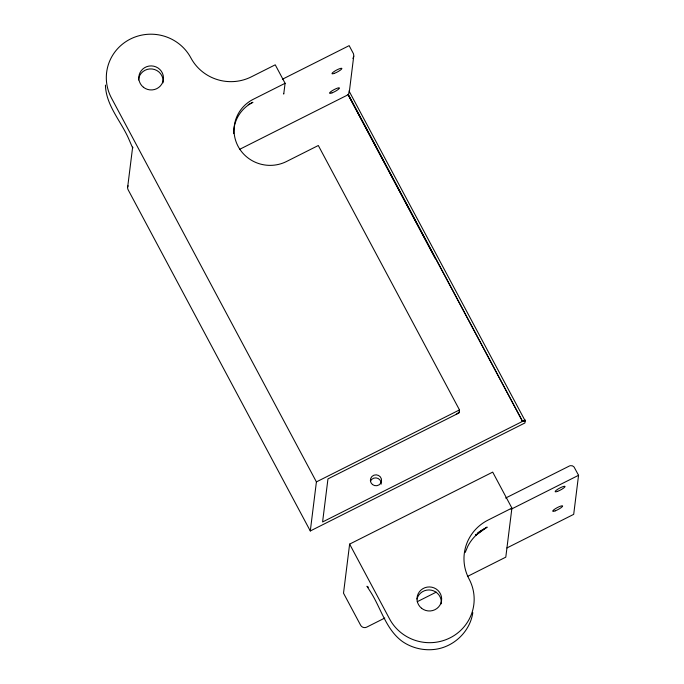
<?xml version="1.0" encoding="UTF-8"?>
<svg xmlns="http://www.w3.org/2000/svg" width="684" height="684" viewBox="0 0 684 684"><rect width="100%" height="100%" fill="white"/><g stroke="black" fill="none" stroke-linecap="round" stroke-linejoin="round"><path stroke-width="1.03" d="M239.486 149.411L346.925 95.35L348.678 93.879L349.267 91.998M310.297 530.964L316.41 481.895L111.407 97.923A44.853 43.708 7.1 0 1 130.387 39.039A44.853 43.708 7.1 0 1 190.896 57.926A44.853 43.708 7.1 0 0 251.396 76.813L275.242 64.818L285.1 83.286L253.311 99.283A35.884 34.961 7.1 0 0 238.118 146.385A35.884 34.961 7.1 0 0 286.519 161.501L318.317 145.504L459.486 409.913L459.109 412.905L327.961 478.903L322.591 521.96L525.286 419.985L524.91 422.977L310.297 530.964L128.13 189.759A4.489 4.369 7.1 0 1 128.088 185.783M349.233 92.545L353.816 55.507L353.466 53.728L349.165 45.64L282.398 79.233M127.669 187.091L132.653 147.034L132.73 148.146L129.242 140.058C121.684 121.863 105.926 105.721 105.439 85.098M467.685 576.33L505.792 557.152L511.906 508.092L492.702 472.122L349.627 544.113L343.513 593.173L360.639 625.253A4.489 4.369 7.1 0 0 366.692 627.143L384.793 618.037M570.319 465.701L572.405 465.813L574.03 466.958L578.561 475.303L573.696 514.351L506.929 547.952M285.1 83.286L283.723 94.093A4.489 0.573 63.3 0 0 283.561 93.426M353.756 56.276L352.927 58.516M472.815 612.65C470.13 631.221 454.347 646.483 435.888 649.236C424.277 650.98 412.161 648.218 402.483 641.558C385.725 629.468 380.92 607.666 370.061 591.104L366.94 586.256L368.445 587.214M465.223 552.433L467.83 546.191C471.105 539.907 475.525 535.016 481.562 530.639M481.425 530.733L475.97 535.11L487.188 527.099L481.527 530.485M459.195 412.084L456.305 414.282M475.474 534.939L476.209 534.298L475.397 534.931M485.554 528.022L477.68 532.776M248.198 104.669L252.935 102.284A35.884 34.961 7.1 0 0 233.672 133.628M316.41 481.895L459.486 409.913M505.63 498.055L569.601 465.907M511.906 508.092L488.06 520.088A44.853 43.708 7.1 0 0 469.07 578.972A44.853 43.708 7.1 0 1 450.089 637.847A44.853 43.708 7.1 0 1 389.589 618.96L349.627 544.113M510.999 509.298L578.561 475.303M417.189 601.732L436.238 592.147M522.294 421.498L525.141 420.805M348.994 90.938L525.158 420.831M348.284 94.366L522.55 421.395L348.045 94.589L435.178 258.407M138.476 80.002A12.338 12.021 7.1 0 1 152.164 68.99A12.338 12.021 7.1 0 1 162.954 82.867M416.983 599.03A12.338 12.021 7.1 0 1 431.382 590.198A12.338 12.021 7.1 0 1 441.137 603.904M370.471 481.091A5.609 5.463 7.1 0 1 381.142 484.178M143.401 87.236A12.338 12.021 7.1 0 0 163.331 79.857A12.338 12.021 7.1 0 0 146.709 66.681A12.338 12.021 7.1 0 0 143.401 87.236M421.583 608.273A12.338 12.021 7.1 0 0 441.513 600.903A12.338 12.021 7.1 0 0 424.892 587.718A12.338 12.021 7.1 0 0 421.583 608.273M332.048 92.853A5.609 1.043 -28.1 0 0 339.452 88.031A5.609 1.043 -28.1 0 0 331.954 90.869A5.609 1.043 -28.1 0 0 332.048 92.853M372.464 484.529A5.609 5.463 7.1 0 0 381.518 481.177A5.609 5.463 7.1 0 0 373.968 475.183A5.609 5.463 7.1 0 0 372.464 484.529M555.211 510.854A5.609 1.043 -28.1 0 0 562.624 506.032A5.609 1.043 -28.1 0 0 555.117 508.87A5.609 1.043 -28.1 0 0 555.211 510.854M557.648 491.326A5.609 1.043 -28.1 0 0 565.052 486.512A5.609 1.043 -28.1 0 0 557.554 489.342A5.609 1.043 -28.1 0 0 557.648 491.326M334.476 73.325A5.609 1.043 -28.1 0 0 341.889 68.511A5.609 1.043 -28.1 0 0 334.382 71.341A5.609 1.043 -28.1 0 0 334.476 73.325"/></g></svg>
